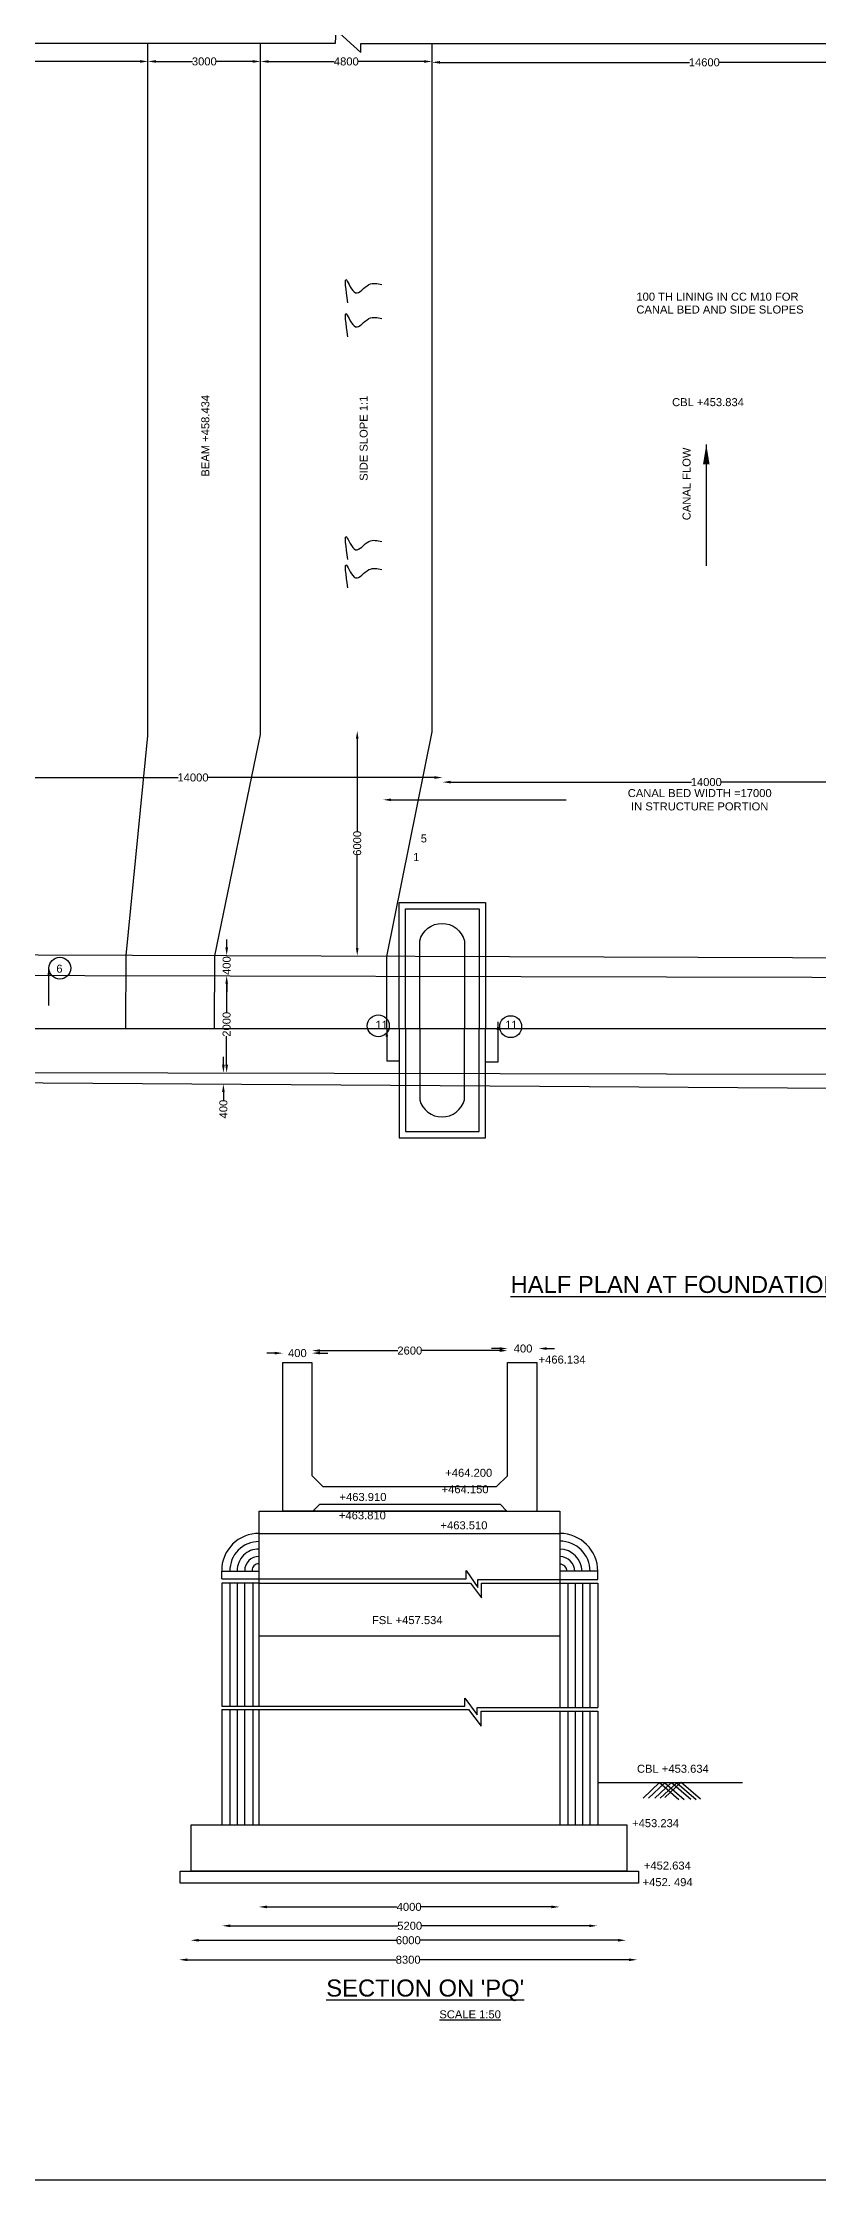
# Model space of a CAD drawing. Header units: millimetres. Extents: x 2429238 to 2656636, y 44384530 to 44544819.
# Drawn here: x 2498060 to 2536800, y 44384530 to 44491374 of the extents above; entities that cross this region are included whole.
import ezdxf

# ---------------------------------------------------------------- set-up
doc = ezdxf.new("R2010")
doc.units = ezdxf.units.MM
doc.header["$MEASUREMENT"] = 0
doc.layers.add('DIMENSION', color=7, linetype='Continuous')
doc.layers.add('TEXT', color=7, linetype='Continuous')
doc.styles.get("Standard").update_dxf_attribs({"font": 'arial.ttf', "height": 400})
doc.dimstyles.get("Standard").update_dxf_attribs({"dimtxt": 400, "dimasz": 400, "dimexe": 0.18, "dimexo": 0.0625, "dimgap": 0.09, "dimtad": 0, "dimdec": 0, "dimzin": 0, "dimdsep": 46, "dimtxsty": 'Standard', "dimcen": 0.09, "dimse1": 1, "dimse2": 1, "dimadec": 0, "dimazin": 0, "dimtfac": 1, "dimtdec": 0, "dimtofl": 0, "dimtmove": 0, "dimatfit": 3, "dimfxl": 1, "dimtolj": 1, "dimtzin": 0, "dimarcsym": 0})

# ---------------------------------------------------------------- blocks, each defined once
blk = doc.blocks.new('*D84')
at = {"layer": 'Defpoints', "color": 0, "transparency": 16777216}
for p in [(2488090, 44490439), (2503316, 44490439), (2503316, 44490439)]:
    blk.add_point(p, dxfattribs=at)
at = {"layer": 'TEXT', "color": 0, "lineweight": -2, "transparency": 16777216}
for p, q in [((2488490, 44490439), (2495105, 44490439)), ((2502916, 44490439), (2496301, 44490439))]:
    blk.add_line(p, q, dxfattribs=at)
at = {"layer": 'TEXT', "color": 0, "transparency": 16777216}
for points in [[(2488490, 44490506), (2488490, 44490372), (2488090, 44490439)], [(2502916, 44490506), (2502916, 44490372), (2503316, 44490439)]]:
    blk.add_solid(points, dxfattribs=at)
at = {"layer": 'TEXT', "color": 0, "transparency": 16777216, "insert": (2495703, 44490439), "char_height": 400, "attachment_point": 5}
blk.add_mtext('\\A1;8649', dxfattribs=at)
blk = doc.blocks.new('*D85')
at = {"layer": 'Defpoints', "color": 0, "transparency": 16777216}
for p in [(2503316, 44490439), (2508943, 44490439), (2508943, 44490439)]:
    blk.add_point(p, dxfattribs=at)
at = {"layer": 'TEXT', "color": 0, "lineweight": -2, "transparency": 16777216}
for p, q in [((2503716, 44490439), (2505533, 44490439)), ((2508543, 44490439), (2506726, 44490439))]:
    blk.add_line(p, q, dxfattribs=at)
at = {"layer": 'TEXT', "color": 0, "transparency": 16777216}
for points in [[(2503716, 44490506), (2503716, 44490372), (2503316, 44490439)], [(2508543, 44490506), (2508543, 44490372), (2508943, 44490439)]]:
    blk.add_solid(points, dxfattribs=at)
at = {"layer": 'TEXT', "color": 0, "transparency": 16777216, "insert": (2506130, 44490439), "char_height": 400, "attachment_point": 5}
blk.add_mtext('\\A1;3000', dxfattribs=at)
blk = doc.blocks.new('*D86')
at = {"layer": 'Defpoints', "color": 0, "transparency": 16777216}
for p in [(2508943, 44490439), (2517507, 44490439), (2517507, 44490437)]:
    blk.add_point(p, dxfattribs=at)
at = {"layer": 'TEXT', "color": 0, "lineweight": -2, "transparency": 16777216}
for p, q in [((2509343, 44490437), (2512621, 44490437)), ((2517107, 44490437), (2513830, 44490437))]:
    blk.add_line(p, q, dxfattribs=at)
at = {"layer": 'TEXT', "color": 0, "transparency": 16777216}
for points in [[(2509343, 44490503), (2509343, 44490370), (2508943, 44490437)], [(2517107, 44490503), (2517107, 44490370), (2517507, 44490437)]]:
    blk.add_solid(points, dxfattribs=at)
at = {"layer": 'TEXT', "color": 0, "transparency": 16777216, "insert": (2513225, 44490437), "char_height": 400, "attachment_point": 5}
blk.add_mtext('\\A1;4800', dxfattribs=at)
blk = doc.blocks.new('*D87')
at = {"layer": 'Defpoints', "color": 0, "transparency": 16777216}
for p in [(2517507, 44490394), (2544708, 44490394), (2544708, 44490394)]:
    blk.add_point(p, dxfattribs=at)
at = {"layer": 'TEXT', "color": 0, "lineweight": -2, "transparency": 16777216}
for p, q in [((2517907, 44490394), (2530375, 44490394)), ((2544308, 44490394), (2531841, 44490394))]:
    blk.add_line(p, q, dxfattribs=at)
at = {"layer": 'TEXT', "color": 0, "transparency": 16777216}
for points in [[(2517907, 44490461), (2517907, 44490328), (2517507, 44490394)], [(2544308, 44490461), (2544308, 44490328), (2544708, 44490394)]]:
    blk.add_solid(points, dxfattribs=at)
at = {"layer": 'TEXT', "color": 0, "transparency": 16777216, "insert": (2531108, 44490394), "char_height": 400, "attachment_point": 5}
blk.add_mtext('\\A1;14600', dxfattribs=at)
blk = doc.blocks.new('*D118')
at = {"layer": 'Defpoints', "color": 0, "transparency": 16777216}
for p in [(2518041, 44454507), (2544372, 44454507), (2518041, 44454416)]:
    blk.add_point(p, dxfattribs=at)
at = {"layer": 'TEXT', "color": 0, "lineweight": -2, "transparency": 16777216}
for p, q in [((2518441, 44454416), (2530473, 44454416)), ((2543972, 44454416), (2531940, 44454416))]:
    blk.add_line(p, q, dxfattribs=at)
at = {"layer": 'TEXT', "color": 0, "transparency": 16777216}
for points in [[(2518441, 44454483), (2518441, 44454350), (2518041, 44454416)], [(2543972, 44454483), (2543972, 44454350), (2544372, 44454416)]]:
    blk.add_solid(points, dxfattribs=at)
at = {"layer": 'TEXT', "color": 0, "transparency": 16777216, "insert": (2531206, 44454416), "char_height": 400, "attachment_point": 5}
blk.add_mtext('\\A1;14000', dxfattribs=at)
blk = doc.blocks.new('*D119')
at = {"layer": 'Defpoints', "color": 0, "transparency": 16777216}
for p in [(2493107, 44454646), (2518023, 44448402), (2493107, 44446928)]:
    blk.add_point(p, dxfattribs=at)
at = {"layer": 'TEXT', "color": 0, "lineweight": -2, "transparency": 16777216}
for p, q in [((2493507, 44454646), (2504832, 44454646)), ((2517623, 44454646), (2506298, 44454646))]:
    blk.add_line(p, q, dxfattribs=at)
at = {"layer": 'TEXT', "color": 0, "transparency": 16777216}
for points in [[(2493507, 44454713), (2493507, 44454579), (2493107, 44454646)], [(2517623, 44454713), (2517623, 44454579), (2518023, 44454646)]]:
    blk.add_solid(points, dxfattribs=at)
at = {"layer": 'TEXT', "color": 0, "transparency": 16777216, "insert": (2505565, 44454646), "char_height": 400, "attachment_point": 5}
blk.add_mtext('\\A1;14000', dxfattribs=at)
blk = doc.blocks.new('*D122')
at = {"layer": 'Defpoints', "color": 0, "transparency": 16777216}
for p in [(2513638, 44456984), (2513770, 44456984), (2513638, 44445728)]:
    blk.add_point(p, dxfattribs=at)
at = {"layer": 'TEXT', "color": 0, "lineweight": -2, "transparency": 16777216}
for p, q in [((2513770, 44456584), (2513770, 44451954)), ((2513770, 44446128), (2513770, 44450758))]:
    blk.add_line(p, q, dxfattribs=at)
at = {"layer": 'TEXT', "color": 0, "transparency": 16777216}
for points in [[(2513703, 44456584), (2513837, 44456584), (2513770, 44456984)], [(2513703, 44446128), (2513837, 44446128), (2513770, 44445728)]]:
    blk.add_solid(points, dxfattribs=at)
at = {"layer": 'TEXT', "color": 0, "transparency": 16777216, "insert": (2513770, 44451356), "char_height": 400, "attachment_point": 5, "rotation": 90}
blk.add_mtext('\\A1;6000', dxfattribs=at)
blk = doc.blocks.new('*D141')
at = {"layer": 'Defpoints', "color": 0, "transparency": 16777216}
for p in [(2510047, 44425874), (2510047, 44425407), (2511509, 44425407)]:
    blk.add_point(p, dxfattribs=at)
at = {"layer": 'TEXT', "color": 0, "lineweight": -2, "transparency": 16777216}
for p, q in [((2509647, 44425874), (2509247, 44425874)), ((2511909, 44425874), (2512309, 44425874))]:
    blk.add_line(p, q, dxfattribs=at)
at = {"layer": 'TEXT', "color": 0, "transparency": 16777216}
for points in [[(2509647, 44425940), (2509647, 44425807), (2510047, 44425874)], [(2511909, 44425940), (2511909, 44425807), (2511509, 44425874)]]:
    blk.add_solid(points, dxfattribs=at)
at = {"layer": 'TEXT', "color": 0, "transparency": 16777216, "insert": (2510778, 44425874), "char_height": 400, "attachment_point": 5}
blk.add_mtext('\\A1;400', dxfattribs=at)
blk = doc.blocks.new('*D142')
at = {"layer": 'Defpoints', "color": 0, "transparency": 16777216}
for p in [(2521279, 44425999), (2511509, 44425407), (2521279, 44425407)]:
    blk.add_point(p, dxfattribs=at)
at = {"layer": 'TEXT', "color": 0, "lineweight": -2, "transparency": 16777216}
for p, q in [((2511909, 44425999), (2515794, 44425999)), ((2520879, 44425999), (2516994, 44425999))]:
    blk.add_line(p, q, dxfattribs=at)
at = {"layer": 'TEXT', "color": 0, "transparency": 16777216}
for points in [[(2511909, 44426065), (2511909, 44425932), (2511509, 44425999)], [(2520879, 44426065), (2520879, 44425932), (2521279, 44425999)]]:
    blk.add_solid(points, dxfattribs=at)
at = {"layer": 'TEXT', "color": 0, "transparency": 16777216, "insert": (2516394, 44425999), "char_height": 400, "attachment_point": 5}
blk.add_mtext('\\A1;2600', dxfattribs=at)
blk = doc.blocks.new('*D143')
at = {"layer": 'Defpoints', "color": 0, "transparency": 16777216}
for p in [(2522830, 44426103), (2521279, 44425407), (2522830, 44425352)]:
    blk.add_point(p, dxfattribs=at)
at = {"layer": 'TEXT', "color": 0, "lineweight": -2, "transparency": 16777216}
for p, q in [((2520879, 44426103), (2520479, 44426103)), ((2523230, 44426103), (2523630, 44426103))]:
    blk.add_line(p, q, dxfattribs=at)
at = {"layer": 'TEXT', "color": 0, "transparency": 16777216}
for points in [[(2520879, 44426169), (2520879, 44426036), (2521279, 44426103)], [(2523230, 44426169), (2523230, 44426036), (2522830, 44426103)]]:
    blk.add_solid(points, dxfattribs=at)
at = {"layer": 'TEXT', "color": 0, "transparency": 16777216, "insert": (2522054, 44426103), "char_height": 400, "attachment_point": 5}
blk.add_mtext('\\A1;400', dxfattribs=at)
blk = doc.blocks.new('*D144')
at = {"layer": 'Defpoints', "color": 0, "transparency": 16777216}
for p in [(2508855, 44398193), (2508855, 44398108), (2523872, 44398108)]:
    blk.add_point(p, dxfattribs=at)
at = {"layer": 'TEXT', "color": 0, "lineweight": -2, "transparency": 16777216}
for p, q in [((2509255, 44398193), (2515759, 44398193)), ((2523472, 44398193), (2516968, 44398193))]:
    blk.add_line(p, q, dxfattribs=at)
at = {"layer": 'TEXT', "color": 0, "transparency": 16777216}
for points in [[(2509255, 44398260), (2509255, 44398126), (2508855, 44398193)], [(2523472, 44398260), (2523472, 44398126), (2523872, 44398193)]]:
    blk.add_solid(points, dxfattribs=at)
at = {"layer": 'TEXT', "color": 0, "transparency": 16777216, "insert": (2516363, 44398193), "char_height": 400, "attachment_point": 5}
blk.add_mtext('\\A1;4000', dxfattribs=at)
blk = doc.blocks.new('*D145')
at = {"layer": 'Defpoints', "color": 0, "transparency": 16777216}
for p in [(2507024, 44397281), (2525758, 44397281), (2525758, 44397249)]:
    blk.add_point(p, dxfattribs=at)
at = {"layer": 'TEXT', "color": 0, "lineweight": -2, "transparency": 16777216}
for p, q in [((2507424, 44397249), (2515794, 44397249)), ((2525358, 44397249), (2516988, 44397249))]:
    blk.add_line(p, q, dxfattribs=at)
at = {"layer": 'TEXT', "color": 0, "transparency": 16777216}
for points in [[(2507424, 44397316), (2507424, 44397182), (2507024, 44397249)], [(2525358, 44397316), (2525358, 44397182), (2525758, 44397249)]]:
    blk.add_solid(points, dxfattribs=at)
at = {"layer": 'TEXT', "color": 0, "transparency": 16777216, "insert": (2516391, 44397249), "char_height": 400, "attachment_point": 5}
blk.add_mtext('\\A1;5200', dxfattribs=at)
blk = doc.blocks.new('*D146')
at = {"layer": 'Defpoints', "color": 0, "transparency": 16777216}
for p in [(2505448, 44396525), (2505448, 44396496), (2527193, 44396496)]:
    blk.add_point(p, dxfattribs=at)
at = {"layer": 'TEXT', "color": 0, "lineweight": -2, "transparency": 16777216}
for p, q in [((2505848, 44396525), (2515723, 44396525)), ((2526793, 44396525), (2516918, 44396525))]:
    blk.add_line(p, q, dxfattribs=at)
at = {"layer": 'TEXT', "color": 0, "transparency": 16777216}
for points in [[(2505848, 44396592), (2505848, 44396459), (2505448, 44396525)], [(2526793, 44396592), (2526793, 44396459), (2527193, 44396525)]]:
    blk.add_solid(points, dxfattribs=at)
at = {"layer": 'TEXT', "color": 0, "transparency": 16777216, "insert": (2516320, 44396525), "char_height": 400, "attachment_point": 5}
blk.add_mtext('\\A1;6000', dxfattribs=at)
blk = doc.blocks.new('*D147')
at = {"layer": 'Defpoints', "color": 0, "transparency": 16777216}
for p in [(2504880, 44395653), (2527748, 44395653), (2527748, 44395552)]:
    blk.add_point(p, dxfattribs=at)
at = {"layer": 'TEXT', "color": 0, "lineweight": -2, "transparency": 16777216}
for p, q in [((2505280, 44395552), (2515717, 44395552)), ((2527348, 44395552), (2516911, 44395552))]:
    blk.add_line(p, q, dxfattribs=at)
at = {"layer": 'TEXT', "color": 0, "transparency": 16777216}
for points in [[(2505280, 44395618), (2505280, 44395485), (2504880, 44395552)], [(2527348, 44395618), (2527348, 44395485), (2527748, 44395552)]]:
    blk.add_solid(points, dxfattribs=at)
at = {"layer": 'TEXT', "color": 0, "transparency": 16777216, "insert": (2516314, 44395552), "char_height": 400, "attachment_point": 5}
blk.add_mtext('\\A1;8300', dxfattribs=at)
blk = doc.blocks.new('*D157')
at = {"layer": 'Defpoints', "color": 0, "transparency": 16777216}
for p in [(2507050, 44439885), (2507047, 44439322), (2507083, 44439322)]:
    blk.add_point(p, dxfattribs=at)
at = {"layer": 'DIMENSION', "color": 0, "lineweight": -2, "transparency": 16777216}
for p, q in [((2507083, 44440285), (2507083, 44440685)), ((2507083, 44438922), (2507083, 44438522))]:
    blk.add_line(p, q, dxfattribs=at)
at = {"layer": 'DIMENSION', "color": 0, "transparency": 16777216}
for points in [[(2507016, 44440285), (2507150, 44440285), (2507083, 44439885)], [(2507016, 44438922), (2507150, 44438922), (2507083, 44439322)]]:
    blk.add_solid(points, dxfattribs=at)
at = {"layer": 'DIMENSION', "color": 0, "transparency": 16777216, "insert": (2507083, 44438072), "char_height": 400, "attachment_point": 5, "rotation": 90}
blk.add_mtext('\\A1;400', dxfattribs=at)
blk = doc.blocks.new('*D158')
at = {"layer": 'Defpoints', "color": 0, "transparency": 16777216}
for p in [(2507095, 44444737), (2507245, 44444737), (2507084, 44439885)]:
    blk.add_point(p, dxfattribs=at)
at = {"layer": 'DIMENSION', "color": 0, "lineweight": -2, "transparency": 16777216}
for p, q in [((2507245, 44444337), (2507245, 44442911)), ((2507245, 44440285), (2507245, 44441711))]:
    blk.add_line(p, q, dxfattribs=at)
at = {"layer": 'DIMENSION', "color": 0, "transparency": 16777216}
for points in [[(2507179, 44444337), (2507312, 44444337), (2507245, 44444737)], [(2507179, 44440285), (2507312, 44440285), (2507245, 44439885)]]:
    blk.add_solid(points, dxfattribs=at)
at = {"layer": 'DIMENSION', "color": 0, "transparency": 16777216, "insert": (2507245, 44442311), "char_height": 400, "attachment_point": 5, "rotation": 90}
blk.add_mtext('\\A1;2000', dxfattribs=at)
blk = doc.blocks.new('*D159')
at = {"layer": 'Defpoints', "color": 0, "transparency": 16777216}
for p in [(2507248, 44445750), (2507248, 44445750), (2507248, 44444737)]:
    blk.add_point(p, dxfattribs=at)
at = {"layer": 'DIMENSION', "color": 0, "lineweight": -2, "transparency": 16777216}
for p, q in [((2507248, 44446150), (2507248, 44446550)), ((2507248, 44444337), (2507248, 44443937))]:
    blk.add_line(p, q, dxfattribs=at)
at = {"layer": 'DIMENSION', "color": 0, "transparency": 16777216}
for points in [[(2507181, 44446150), (2507315, 44446150), (2507248, 44445750)], [(2507181, 44444337), (2507315, 44444337), (2507248, 44444737)]]:
    blk.add_solid(points, dxfattribs=at)
at = {"layer": 'DIMENSION', "color": 0, "transparency": 16777216, "insert": (2507248, 44445243), "char_height": 400, "attachment_point": 5, "rotation": 90}
blk.add_mtext('\\A1;400', dxfattribs=at)

msp = doc.modelspace()

# ---------------------------------------------------------------- linework, layer by layer
for points in [[(2525791.1, 44404405.8), (2533009.5, 44404405.8)], [(2528048.9, 44403631.8), (2528877.4, 44404405.8), (2529841, 44403567.9)], [(2528315.6, 44403624.7), (2529144.1, 44404398.7), (2530107.6, 44403560.8)], [(2528642.7, 44403635.4), (2529471.2, 44404409.4), (2530434.8, 44403571.4)], [(2528905.9, 44403627.9), (2529734.4, 44404401.8), (2530698, 44403563.9)], [(2529131.9, 44403656.2), (2529960.3, 44404430.2), (2530923.9, 44403592.2)]]:
    msp.add_lwpolyline(points)
at = {"layer": 'DIMENSION', "color": 0}
for points in [[(2656611.9, 44384530.1), (2429237.6, 44384530.1), (2429237.6, 44544819.4), (2656611.9, 44544819.4)], [(2505474.2, 44402293.9), (2527233.1, 44402293.9), (2527233.1, 44399983.9), (2505474.2, 44399983.9)], [(2504921.3, 44399983.9), (2527822.2, 44399983.9), (2527822.2, 44399383.8), (2504921.3, 44399383.8)]]:
    msp.add_lwpolyline(points, close=True, dxfattribs=at)
for points in [[(2437041.1, 44448738), (2437041.1, 44458316), (2436128.5, 44458316), (2437751.7, 44459519.3), (2436820.3, 44459519.3), (2436820.3, 44470356), (2436105.7, 44470356), (2437725.6, 44471621.9), (2436798.2, 44471621.9), (2436798.2, 44482788.9), (2436130.6, 44482788.9), (2437770, 44484073.4), (2436875.7, 44484073.4), (2436875.7, 44491358.1), (2460811.2, 44491358.1), (2460811.2, 44492196.8), (2461940.3, 44490809.7), (2461940.3, 44491358.1), (2512685.9, 44491358.1), (2512722.2, 44492007.1), (2513955.4, 44490883.5), (2513955.4, 44491336.6), (2565820.7, 44491336.6)], [(2502212.4, 44442091.2), (2502229.7, 44445756.9), (2503316.4, 44456737.1), (2503316.4, 44491358.1)], [(2506633.3, 44442091.2), (2506650.4, 44445736.1), (2508943.4, 44456788.5), (2508943.4, 44491358.1)], [(2515247.6, 44442091.2), (2515250.6, 44445695.6), (2517507.1, 44456937.3), (2517507.1, 44491336.6)], [(2515865.3, 44442091.2), (2515865.3, 44448402), (2520181, 44448402), (2520181, 44442091.2)], [(2516182, 44442091.2), (2516182, 44448085.3), (2519864.4, 44448085.3), (2519864.4, 44442091.2)], [(2493106.8, 44445799.9), (2587333.2, 44445467.8)], [(2471089.1, 44444818.2), (2587333.2, 44444556)], [(2624364.9, 44442091.2), (2433522.4, 44442091.2)], [(2515865.3, 44442091.2), (2515865.3, 44436631.3), (2520181, 44436631.3), (2520181, 44442091.2)], [(2516182, 44442091.2), (2516182, 44436948), (2519864.4, 44436948), (2519864.4, 44442091.2)], [(2471089.1, 44439958.6), (2587333.2, 44439721.8)], [(2493106.8, 44439413.7), (2587333.2, 44438791.4)], [(2521250.4, 44417971), (2510046.9, 44417971), (2510046.9, 44425406.7), (2511508.7, 44425406.7), (2511508.7, 44419760.9), (2512044.7, 44419211.4), (2520723.1, 44419211.4), (2521279.1, 44419748.4), (2521279.1, 44425406.7), (2522738.3, 44425406.7), (2522738.3, 44417971)], [(2511555.5, 44417971), (2511899, 44418320.4), (2520910.3, 44418320.4), (2521250.4, 44417971)], [(2508875.6, 44408223), (2508875.6, 44417971), (2523894, 44417971), (2523894, 44408160.4)], [(2508875.6, 44416858.8), (2523894, 44416862.6)], [(2506997.6, 44414587.4), (2519210, 44414587.4), (2519210, 44415003.1), (2519790.1, 44414165.7), (2519790.1, 44414552.2), (2525791.1, 44414552.2), (2525791.1, 44414971.5), (2523894, 44414971.5)], [(2506997.6, 44414587.4), (2506997.6, 44414980.9), (2508875.6, 44414980.9)], [(2508875.6, 44414380.5), (2507006.1, 44414380.5), (2507006.1, 44408223)], [(2507406.8, 44414380.5), (2507406.8, 44408223)], [(2507764.9, 44414380.5), (2507764.9, 44408223)], [(2508135.5, 44414380.5), (2508135.5, 44408223)], [(2508546.8, 44414380.5), (2508546.8, 44408223)], [(2508875.6, 44414380.5), (2519429.8, 44414380.5), (2519983.4, 44413634.2), (2519983.4, 44414383), (2525791.1, 44414383), (2525791.1, 44408160.4)], [(2524295.9, 44414383), (2524295.9, 44408160.4)], [(2524663.5, 44414383), (2524663.5, 44408160.4)], [(2525017, 44414383), (2525017, 44408160.4)], [(2525390.2, 44414383), (2525390.2, 44408160.4)], [(2508875.6, 44411745.8), (2523894, 44411745.8)], [(2507006.1, 44408223), (2519149.2, 44408223), (2519149.2, 44408619.3), (2519760, 44407801.3), (2519760, 44408160.4), (2525791.1, 44408160.4)], [(2507006.1, 44408060.5), (2519335, 44408060.5), (2519963.3, 44407231.9), (2519963.3, 44407974.6), (2525791.1, 44407974.6)], [(2507006.1, 44408060.5), (2507006.1, 44402293.9)], [(2507406.8, 44408060.5), (2507406.8, 44402293.9)], [(2507764.9, 44408060.5), (2507764.9, 44402293.9)], [(2508135.5, 44408060.5), (2508135.5, 44402293.9)], [(2508546.8, 44408060.5), (2508546.8, 44402293.9)], [(2508875.6, 44402293.9), (2508875.6, 44408060.5)], [(2523894, 44407974.6), (2523894, 44402293.9)], [(2524295.9, 44407974.6), (2524295.9, 44402293.9)], [(2524663.5, 44407974.6), (2524663.5, 44402293.9)], [(2525017, 44407974.6), (2525017, 44402293.9)], [(2525390.2, 44407974.6), (2525390.2, 44402293.9)], [(2525791.1, 44407974.6), (2525791.1, 44402293.9)]]:
    msp.add_lwpolyline(points, dxfattribs=at)
for points in [[(2516891.5, 44442091.2), (2516891.5, 44446490, -0.77645074), (2519120.7, 44446490), (2519120.7, 44442091.2)], [(2516891.5, 44442091.2), (2516891.5, 44438543.3, 0.77645074), (2519120.7, 44438543.3), (2519120.7, 44442091.2)]]:
    msp.add_lwpolyline(points, format="xyb", dxfattribs=at)
for centre in [(2498910.6, 44445115.3), (2514820.9, 44442237.3), (2521435.6, 44442190.3)]:
    msp.add_circle(centre, 547.3, dxfattribs=at)
for centre, radius, start, end in [((2508849, 44415007.4), 1851.6, 89.177856, 180.81953), ((2508849, 44415007.4), 1443.4, 89.177856, 180.81953), ((2508849, 44415007.4), 1075.6, 89.177856, 180.81953), ((2523882.9, 44414954.4), 1119.6, 0.514082, 89.666603), ((2523882.9, 44414954.4), 1524.2, 0.514082, 89.666603), ((2523882.9, 44414954.4), 1908.3, 0.514082, 89.666603), ((2508849, 44415007.4), 702.8, 89.177856, 180.81953), ((2508849, 44415007.4), 336.3, 89.177856, 180.81953), ((2523882.9, 44414954.4), 373.8, 0.514082, 89.666603), ((2523882.9, 44414954.4), 751.9, 0.514082, 89.666603)]:
    msp.add_arc(centre, radius, start, end, dxfattribs=at)
for points in [[(2513292.8, 44478380.8), (2513238.3, 44479514.9), (2513684.3, 44478876), (2514353.4, 44479287.1), (2514992.7, 44479287.1)], [(2513292.8, 44476680.2), (2513238.3, 44477814.3), (2513684.3, 44477175.4), (2514353.4, 44477586.5), (2514992.7, 44477586.5)], [(2513292.8, 44465538.3), (2513238.3, 44466672.4), (2513684.3, 44466033.5), (2514353.4, 44466444.6), (2514992.7, 44466444.6)], [(2513292.8, 44464130.9), (2513238.3, 44465265), (2513684.3, 44464626.1), (2514353.4, 44465037.2), (2514992.7, 44465037.2)]]:
    msp.add_spline(points, degree=3, dxfattribs=at)
at = {"layer": 'TEXT', "color": 0}
msp.add_line((2515459.7, 44453532.4), (2524200.9, 44453532.4), dxfattribs=at)
msp.add_solid([(2515459.7, 44453599.1), (2515459.7, 44453465.7), (2515059.7, 44453532.4)], dxfattribs=at)

# ---------------------------------------------------------------- texts
at = {"layer": 'DIMENSION', "color": 0}
for s, height, p in [('CANAL BED AND SIDE SLOPES', 400, (2527715.5, 44477839.3)), ('100 TH LINING IN CC M10 FOR ', 400, (2527715.5, 44478481.9)), ('CBL +453.834', 400, (2529498.8, 44473208.6)), ('5', 400, (2516942.7, 44451401.6)), ('1', 400, (2516561.5, 44450469.9)), ('6', 400, (2498735.7, 44444891)), ('11', 400, (2514677.8, 44442085.9)), ('11', 400, (2521156.5, 44442085.9)), ('%%UHALF PLAN AT FOUNDATION AND HALF PLAN AT TOP', 850, (2521429.3, 44428882.8)), ('+466.134', 400, (2522829.6, 44425352.3)), ('+464.150', 400, (2517985.1, 44418870)), ('+464.200', 400, (2518168.4, 44419692.1)), ('+463.910', 400, (2512883.7, 44418484.1)), ('+463.810', 400, (2512854.5, 44417563.9)), ('+463.510', 400, (2517928.8, 44417067.2)), ('FSL +457.534', 400, (2514506.2, 44412328.6)), ('CBL +453.634', 400, (2527744.6, 44404899.2)), ('+453.234', 400, (2527500.7, 44402179)), ('+452.634', 400, (2528089.6, 44400059.1)), ('+452. 494', 400, (2528025.5, 44399230.6)), ("%%USECTION ON 'PQ'", 850, (2512222.1, 44393713.9)), ('%%USCALE 1:50', 400, (2517871.6, 44392623.7))]:
    msp.add_text(s, height=height, dxfattribs=at).set_placement(p)
for s, p in [('BEAM +458.434', (2506380.1, 44469686.6)), ('SIDE SLOPE 1:1', (2514289.2, 44469477.8)), ('CANAL FLOW', (2530421.4, 44467507.2))]:
    msp.add_text(s, height=400, rotation=90, dxfattribs=at).set_placement(p)
at = {"layer": 'TEXT', "color": 0, "insert": (2530879, 44453532.4), "char_height": 400, "attachment_point": 5}
msp.add_mtext('\\A1;CANAL BED WIDTH =17000 \\PIN STRUCTURE PORTION', dxfattribs=at)

# ---------------------------------------------------------------- dimensions: what is measured, and where the dimension line sits
at = {"layer": 'DIMENSION', "color": 0}
for base, p1, p2, text, picture, middle in [((2507248, 44445750), (2507248, 44444736.7), (2507248, 44445750), '400', '*D159', (2507248, 44445243.3)), ((2507245.4, 44444737), (2507083.8, 44439885.3), (2507094.8, 44444737), '2000', '*D158', (2507245.4, 44442311.1)), ((2507083.2, 44439321.6), (2507050.4, 44439885.4), (2507046.7, 44439321.6), '400', '*D157', (2507083.2, 44438072.3))]:
    dim = msp.add_linear_dim(base=base, p1=p1, p2=p2, angle=90, text=text, dimstyle='Standard', dxfattribs=at)
    dim.commit()
    dim.dimension.update_dxf_attribs({"geometry": picture, "text_midpoint": middle})
at = {"layer": 'TEXT', "color": 0}
for base, p1, p2, text, picture, middle in [((2503316.4, 44490438.9), (2488090.3, 44490438.9), (2503316.4, 44490438.9), '8649', '*D84', (2495703.3, 44490438.9)), ((2508943.4, 44490438.9), (2503316.4, 44490438.9), (2508943.4, 44490438.9), '3000', '*D85', (2506129.9, 44490438.9)), ((2517507.1, 44490436.6), (2508943.4, 44490438.9), (2517507.1, 44490438.9), '4800', '*D86', (2513225.3, 44490436.6)), ((2544708.4, 44490394.3), (2517507.1, 44490394.3), (2544708.4, 44490394.3), '14600', '*D87', (2531107.8, 44490394.3)), ((2493106.8, 44454645.9), (2518023.2, 44448402), (2493106.8, 44446928.5), '14000', '*D119', (2505565, 44454645.9)), ((2510046.9, 44425873.7), (2511508.7, 44425406.7), (2510046.9, 44425406.7), '400', '*D141', (2510777.8, 44425873.7)), ((2521279.1, 44425998.5), (2511508.7, 44425406.7), (2521279.1, 44425406.7), '2600', '*D142', (2516393.9, 44425998.5)), ((2522829.6, 44426102.6), (2521279.1, 44425406.7), (2522829.6, 44425352.3), '400', '*D143', (2522054.4, 44426102.6)), ((2508855.1, 44398192.9), (2523871.6, 44398108), (2508855.1, 44398108), '4000', '*D144', (2516363.4, 44398192.9)), ((2525758, 44397248.9), (2507023.9, 44397280.8), (2525758, 44397280.8), '5200', '*D145', (2516391, 44397248.9)), ((2527748.3, 44395551.5), (2504879.6, 44395653.4), (2527748.3, 44395653.4), '8300', '*D147', (2516314, 44395551.5)), ((2505447.9, 44396525.4), (2527192.9, 44396496.1), (2505447.9, 44396496.1), '6000', '*D146', (2516320.4, 44396525.4))]:
    dim = msp.add_linear_dim(base=base, p1=p1, p2=p2, text=text, dimstyle='Standard', dxfattribs=at)
    dim.commit()
    dim.dimension.update_dxf_attribs({"geometry": picture, "text_midpoint": middle})
dim = msp.add_linear_dim(base=(2513770.1, 44456984.4), p1=(2513637.9, 44445727.5), p2=(2513637.9, 44456984.4), angle=90, text='6000', dimstyle='Standard', dxfattribs=at)
dim.commit()
dim.dimension.update_dxf_attribs({"geometry": '*D122', "text_midpoint": (2513770.1, 44451356)})
dim = msp.add_linear_dim(base=(2518040.7, 44454416.4), p1=(2544372.2, 44454507.4), p2=(2518040.7, 44454507.4), text='14000', dimstyle='Standard', dxfattribs=at)
dim.commit()
dim.dimension.update_dxf_attribs({"geometry": '*D118', "text_midpoint": (2531206.4, 44454416.4), "dimtype": 160})

# ---------------------------------------------------------------- leaders
at = {"layer": 'DIMENSION', "color": 0}
for points, override in [([(2531208.1, 44471295.8), (2531208.1, 44465226.2)], {"dimasz": 1000, "dimgap": 0.09, "dimtad": 0}), ([(2498351.7, 44445118), (2498351.7, 44443243.2)], {"dimgap": 0.09, "dimtad": 0}), ([(2515247.6, 44442091.2), (2515247.6, 44440484), (2515865.3, 44440484)], {"dimgap": 0.09, "dimtad": 0}), ([(2520801, 44442426.5), (2520801, 44440419.3), (2520181, 44440419.3)], {"dimgap": 0.09, "dimtad": 0})]:
    msp.add_leader(points, dimstyle='Standard', override=override, dxfattribs=at)

doc.saveas('drawing.dxf')
